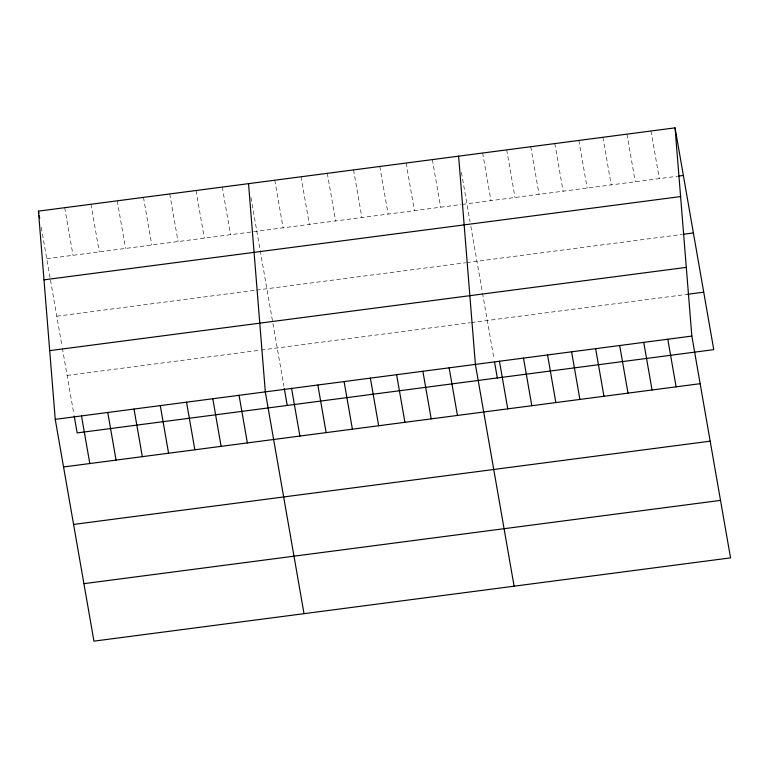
<?xml version="1.0" encoding="UTF-8"?>
<svg xmlns="http://www.w3.org/2000/svg" width="769" height="769" viewBox="0 0 769 769"><rect width="100%" height="100%" fill="white"/><g stroke="black" fill="none" stroke-linecap="round" stroke-linejoin="round"><path stroke-width="0.58" stroke-dasharray="3.85 2.88" d="M46.755 258.74L461.208 204.525M462.352 204.381L677.633 176.216M56.791 316.222L255.452 290.23M256.596 290.086L465.533 262.758M466.677 262.604L681.94 234.449M67.124 375.435L260.076 350.203M261.22 350.049L470.157 322.72M471.301 322.576L687.697 294.267M651.007 131.009L659.312 178.61M626.956 134.152L635.261 181.763M602.906 137.295L611.211 184.906M578.855 140.439L587.16 188.049M554.805 143.592L563.119 191.193M530.754 146.735L539.069 194.346M506.704 149.878L515.019 197.489M482.653 153.021L490.968 200.632M461.448 172.429L470.061 221.818M470.849 226.317L482.115 290.874M482.519 293.152L493.977 358.796M432.351 159.606L440.656 207.217M406.09 163.038L414.395 210.648M379.828 166.479L388.134 214.09M353.567 169.911L361.882 217.521M327.306 173.342L335.62 220.953M301.044 176.783L309.359 224.394M274.793 180.215L283.098 227.826M250.963 197.585L283.896 386.278M222.27 187.088L230.575 234.699M196.008 190.52L204.323 238.13M169.747 193.951L178.062 241.562M143.486 197.393L151.801 245.003M117.234 200.824L125.539 248.435M90.973 204.256L99.278 251.867M64.711 207.697L73.017 255.308M41.286 227.384L50.1 277.897M50.494 280.156L61.962 345.829M62.356 348.107L73.814 413.76"/><path stroke-width="1.15" d="M675.057 127.856L691.84 336.082L730.55 557.871L93.943 641.144L55.243 419.355L38.45 211.129L675.057 127.856L713.757 349.645L77.16 432.918L74.209 416.01M678.777 176.072L683.362 175.467M43.987 279.839L680.594 196.576M683.083 234.295L693.398 232.949M49.697 350.635L686.304 267.372M687.697 294.267L703.731 292.172M55.243 419.355L691.84 336.082M63.548 466.966L700.155 383.693M73.584 524.439L710.181 441.166M83.917 583.661L720.515 500.388M667.79 339.225L676.105 386.836M643.74 342.368L652.054 389.979M619.689 345.521L628.004 393.132M595.648 348.665L603.953 396.275M571.598 351.808L579.903 399.419M547.547 354.951L555.852 402.562M523.497 358.104L531.802 405.715M499.446 361.247L507.751 408.858M494.563 362.18L497.312 377.964M514.105 586.18L475.396 364.391L458.612 156.174M449.134 367.832L457.449 415.433M422.873 371.264L431.188 418.874M396.621 374.695L404.927 422.306M370.36 378.137L378.665 425.738M344.099 381.568L352.404 429.179M317.837 385L326.143 432.611M291.576 388.441L299.891 436.052M284.29 388.537L287.241 405.436M304.024 613.662L265.315 391.873L248.531 183.647M239.053 395.304L247.368 442.915M212.802 398.746L221.107 446.356M186.54 402.177L194.845 449.788M160.279 405.609L168.584 453.22M134.017 409.05L142.323 456.661M107.756 412.482L116.071 460.093M81.495 415.914L89.81 463.524M38.45 211.129L38.854 213.455M39.257 215.772L39.671 218.098"/></g></svg>
